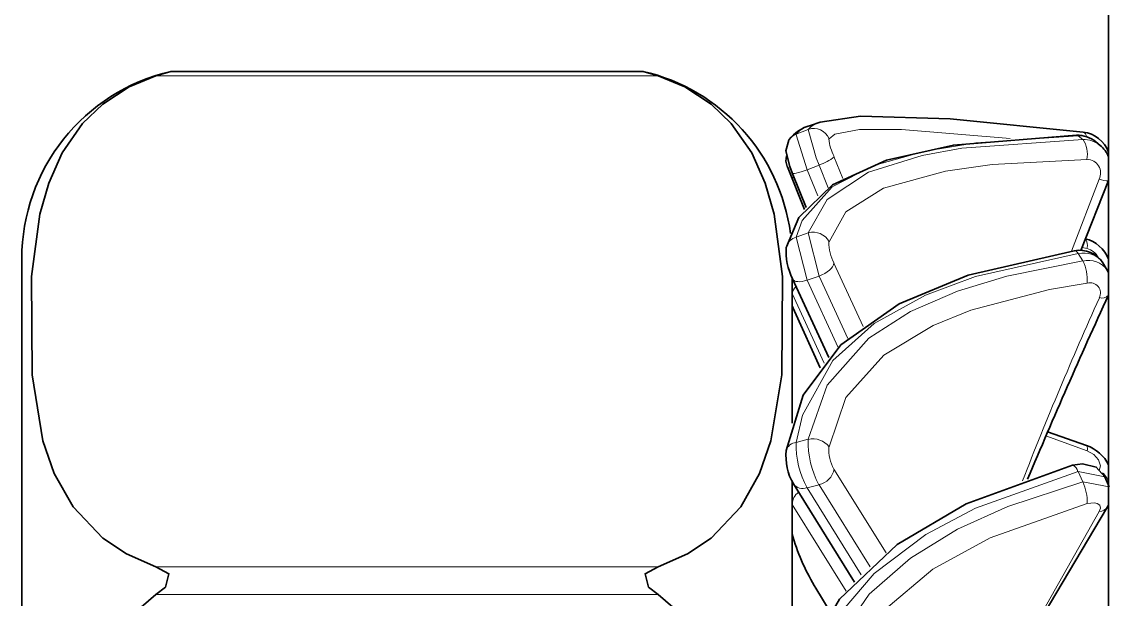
# Model space of a CAD drawing. Extents: x 218 to 1434, y 54 to 743.
# Drawn here: x 932.568 to 935.956, y 411.545 to 413.345 of the extents above; entities that cross this region are included whole.
import ezdxf

# ---------------------------------------------------------------- set-up
doc = ezdxf.new("R2010")
doc.units = 0

msp = doc.modelspace()

# ---------------------------------------------------------------- linework, layer by layer
at = {"color": 7, "lineweight": 35}
msp.add_line((935.9538, 430.9697), (935.9538, 410.0303), dxfattribs=at)
at = {"color": 7, "lineweight": 35, "ltscale": 0.001228}
for p, q in [((933.0327, 413.1903), (932.9855, 413.1769)), ((934.5035, 413.1903), (934.5507, 413.1769))]:
    msp.add_line(p, q, dxfattribs=at)
at = {"color": 7, "lineweight": 13, "ltscale": 0.039131}
for p, q in [((932.9855, 413.1769), (934.5507, 413.1769)), ((932.9855, 411.6469), (934.5507, 411.6469)), ((932.9855, 411.5603), (934.5507, 411.5603))]:
    msp.add_line(p, q, dxfattribs=at)
at = {"color": 7, "lineweight": 35, "ltscale": 0.036769}
msp.add_line((933.0327, 413.1903), (934.5035, 413.1903), dxfattribs=at)
at = {"color": 7, "lineweight": 35, "ltscale": 0.000807506}
msp.add_line((935.025, 413.022), (935.0557, 413.0323), dxfattribs=at)
at = {"color": 7, "lineweight": 13, "ltscale": 0.001005}
msp.add_line((934.9809, 412.9949), (935.0184, 413.0094), dxfattribs=at)
at = {"color": 7, "lineweight": 13, "ltscale": 0.000143408}
msp.add_line((935.8591, 412.9894), (935.8538, 412.9914), dxfattribs=at)
at = {"color": 7, "lineweight": 13, "ltscale": 0.00044777}
msp.add_line((935.8731, 412.9782), (935.8591, 412.9894), dxfattribs=at)
at = {"color": 7, "lineweight": 35, "ltscale": 0.000443024}
msp.add_line((935.9276, 412.9597), (935.9138, 412.9709), dxfattribs=at)
at = {"color": 7, "lineweight": 13, "ltscale": 0.000999441}
msp.add_line((935.0145, 412.8839), (935.0518, 412.8983), dxfattribs=at)
at = {"color": 7, "lineweight": 13, "ltscale": 0.001904}
msp.add_line((935.0518, 412.8983), (935.0804, 412.8278), dxfattribs=at)
at = {"color": 7, "lineweight": 13, "ltscale": 0.001851}
msp.add_line((935.0981, 412.9249), (935.126, 412.8563), dxfattribs=at)
at = {"color": 7, "lineweight": 13, "ltscale": 0.001018}
msp.add_line((934.9681, 412.8566), (934.9525, 412.8942), dxfattribs=at)
at = {"color": 7, "lineweight": 35, "ltscale": 0.003585}
msp.add_line((934.953, 412.893), (935.0068, 412.7601), dxfattribs=at)
at = {"color": 7, "lineweight": 13, "ltscale": 0.000184025}
msp.add_line((934.9726, 412.8625), (934.9681, 412.8566), dxfattribs=at)
at = {"color": 7, "lineweight": 35, "ltscale": 0.002905}
msp.add_line((935.0119, 412.7661), (934.9682, 412.8738), dxfattribs=at)
at = {"color": 7, "lineweight": 13, "ltscale": 0.002204}
msp.add_line((935.0477, 412.8022), (935.0145, 412.8839), dxfattribs=at)
at = {"color": 7, "lineweight": 13, "ltscale": 0.002593}
msp.add_line((935.0071, 412.7605), (934.9681, 412.8566), dxfattribs=at)
at = {"color": 7, "lineweight": 13, "ltscale": 0.006008}
msp.add_line((935.9249, 412.8543), (935.8386, 412.63), dxfattribs=at)
at = {"color": 7, "lineweight": 35, "ltscale": 0.005855}
msp.add_line((935.8675, 412.6326), (935.9537, 412.8503), dxfattribs=at)
at = {"color": 7, "lineweight": 13, "ltscale": 0.000991413}
msp.add_line((934.9809, 412.674), (935.0184, 412.6869), dxfattribs=at)
at = {"color": 7, "lineweight": 13, "ltscale": 0.003459}
msp.add_line((935.0145, 412.5397), (934.9809, 412.674), dxfattribs=at)
at = {"color": 7, "lineweight": 13, "ltscale": 0.003465}
msp.add_line((935.0184, 412.6869), (935.0518, 412.5524), dxfattribs=at)
at = {"color": 7, "lineweight": 13, "ltscale": 0.000405608}
msp.add_line((935.8712, 412.642), (935.8869, 412.6381), dxfattribs=at)
at = {"color": 7, "lineweight": 35, "ltscale": 0.11937}
msp.add_line((932.5681, 407.831), (932.5681, 412.6058), dxfattribs=at)
at = {"color": 7, "lineweight": 13, "ltscale": 0.00542}
msp.add_line((935.0981, 412.5924), (935.189, 412.3956), dxfattribs=at)
at = {"color": 7, "lineweight": 13, "ltscale": 0.000667858}
msp.add_line((935.8731, 412.5998), (935.8591, 412.6225), dxfattribs=at)
at = {"color": 7, "lineweight": 35, "ltscale": 0.000665206}
msp.add_line((935.9498, 412.5706), (935.9362, 412.5934), dxfattribs=at)
at = {"color": 7, "lineweight": 35, "ltscale": 0.000190466}
msp.add_line((935.9534, 412.5639), (935.9498, 412.5706), dxfattribs=at)
at = {"color": 7, "lineweight": 35, "ltscale": 0.011279}
msp.add_line((934.9681, 412.0946), (934.9681, 412.5458), dxfattribs=at)
at = {"color": 7, "lineweight": 35, "ltscale": 0.006752}
msp.add_line((935.0823, 412.2985), (934.9691, 412.5438), dxfattribs=at)
at = {"color": 7, "lineweight": 13, "ltscale": 0.000984608}
msp.add_line((935.0145, 412.5397), (935.0518, 412.5524), dxfattribs=at)
at = {"color": 7, "lineweight": 13, "ltscale": 0.005788}
msp.add_line((935.1115, 412.3295), (935.0145, 412.5397), dxfattribs=at)
at = {"color": 7, "lineweight": 13, "ltscale": 0.005365}
msp.add_line((935.0518, 412.5524), (935.1417, 412.3575), dxfattribs=at)
at = {"color": 7, "lineweight": 13, "ltscale": 0.005951}
msp.add_line((935.0679, 412.2815), (934.9681, 412.4977), dxfattribs=at)
at = {"color": 7, "lineweight": 35, "ltscale": 0.000448503}
msp.add_line((934.9752, 412.4431), (934.9681, 412.4596), dxfattribs=at)
at = {"color": 7, "lineweight": 35, "ltscale": 0.004863}
msp.add_line((934.9752, 412.4431), (935.0557, 412.2661), dxfattribs=at)
at = {"color": 7, "lineweight": 13, "ltscale": 0.003414}
msp.add_line((935.7584, 412.0545), (935.8869, 412.0082), dxfattribs=at)
at = {"color": 7, "lineweight": 35, "ltscale": 0.003206}
msp.add_line((935.7639, 412.0671), (935.8847, 412.0242), dxfattribs=at)
at = {"color": 7, "lineweight": 13, "ltscale": 0.000968563}
msp.add_line((934.9809, 412.0342), (935.0184, 412.044), dxfattribs=at)
at = {"color": 7, "lineweight": 13, "ltscale": 0.007681}
msp.add_line((935.0981, 411.9509), (935.2605, 411.69), dxfattribs=at)
at = {"color": 7, "lineweight": 13, "ltscale": 0.000863501}
msp.add_line((935.8731, 411.9114), (935.8591, 411.943), dxfattribs=at)
at = {"color": 7, "lineweight": 13, "ltscale": 0.002113}
msp.add_line((935.9421, 411.9271), (935.8591, 411.943), dxfattribs=at)
at = {"color": 7, "lineweight": 35, "ltscale": 0.000862543}
msp.add_line((935.9558, 411.8954), (935.9421, 411.9271), dxfattribs=at)
at = {"color": 7, "lineweight": 35, "ltscale": 0.01664}
msp.add_line((934.9681, 411.2461), (934.9681, 411.9117), dxfattribs=at)
at = {"color": 7, "lineweight": 35, "ltscale": 0.008998}
msp.add_line((935.162, 411.5991), (934.972, 411.9048), dxfattribs=at)
at = {"color": 7, "lineweight": 13, "ltscale": 0.00096147}
msp.add_line((935.0145, 411.8929), (935.0518, 411.9023), dxfattribs=at)
at = {"color": 7, "lineweight": 13, "ltscale": 0.008003}
msp.add_line((935.1835, 411.621), (935.0145, 411.8929), dxfattribs=at)
at = {"color": 7, "lineweight": 13, "ltscale": 0.007522}
msp.add_line((935.0518, 411.9023), (935.2106, 411.6467), dxfattribs=at)
at = {"color": 7, "lineweight": 13, "ltscale": 0.002106}
msp.add_line((935.8731, 411.9114), (935.9558, 411.8954), dxfattribs=at)
at = {"color": 7, "lineweight": 13, "ltscale": 0.007966}
msp.add_line((935.1365, 411.5706), (934.9681, 411.8411), dxfattribs=at)
at = {"color": 7, "lineweight": 35, "ltscale": 0.000195943}
msp.add_line((935.9501, 411.8329), (935.9538, 411.8398), dxfattribs=at)
at = {"color": 7, "lineweight": 35, "ltscale": 0.000258022}
msp.add_line((935.0419, 411.5796), (935.0366, 411.5884), dxfattribs=at)
at = {"color": 7, "lineweight": 35, "ltscale": 0.00215}
msp.add_line((935.0419, 411.5796), (935.0862, 411.5058), dxfattribs=at)
at = {"color": 7, "lineweight": 35}
for points in [[(932.9855, 413.1769), (932.9024, 413.1418), (932.8205, 413.088), (932.7577, 413.0276), (932.694, 412.9363), (932.652, 412.8421), (932.6246, 412.7453), (932.5986, 412.5515), (932.6006, 412.2444), (932.6342, 412.0394), (932.6695, 411.9373), (932.7283, 411.8333), (932.8204, 411.7359), (932.8939, 411.6866), (932.9855, 411.6469)], [(934.5507, 413.1769), (934.6338, 413.1418), (934.7157, 413.088), (934.7785, 413.0276), (934.8422, 412.9363), (934.8842, 412.8421), (934.9116, 412.7453), (934.9376, 412.5515), (934.9355, 412.2444), (934.902, 412.0394), (934.8667, 411.9373), (934.8079, 411.8333), (934.7158, 411.7359), (934.6423, 411.6866), (934.5507, 411.6469)], [(935.0557, 413.0323), (935.1804, 413.0504), (935.4603, 413.0421), (935.8746, 413.0011)], [(934.9575, 412.9763), (934.9485, 412.943), (934.9604, 412.8941), (934.9682, 412.8738)], [(935.8538, 412.9914), (935.4706, 412.9606), (935.2621, 412.9133), (935.094, 412.837), (934.9884, 412.7347), (934.9506, 412.644)], [(935.847, 412.6314), (935.5165, 412.5551), (935.3011, 412.4658), (935.1199, 412.3377), (935.0027, 412.1815), (934.9496, 412.0089)], [(935.8416, 411.963), (935.5104, 411.8426), (935.295, 411.7157), (935.1154, 411.5454), (935.0009, 411.3491), (934.9495, 411.1397)], [(935.9421, 411.9271), (935.9151, 411.9572), (935.8723, 411.9676), (935.8416, 411.963)], [(935.5845, 411.1616), (935.7502, 411.4957), (935.9501, 411.8329)], [(932.9855, 411.5603), (933.0159, 411.5832), (933.0264, 411.6247), (932.9855, 411.6469)], [(934.5507, 411.5603), (934.5203, 411.5832), (934.5098, 411.6247), (934.5507, 411.6469)], [(932.9855, 408.5004), (932.9024, 408.5707), (932.8205, 408.6781), (932.7577, 408.799), (932.694, 408.9815), (932.652, 409.17), (932.6246, 409.3636), (932.5986, 409.7512), (932.6006, 410.3653), (932.6342, 410.7753), (932.6695, 410.9796), (932.7546, 411.2546), (932.8204, 411.3824), (932.8939, 411.4809), (932.9855, 411.5603)], [(934.5507, 408.5004), (934.6338, 408.5707), (934.7157, 408.6781), (934.7785, 408.799), (934.8422, 408.9815), (934.8842, 409.17), (934.9116, 409.3636), (934.9376, 409.7512), (934.9355, 410.3653), (934.902, 410.7753), (934.8667, 410.9796), (934.7816, 411.2546), (934.7158, 411.3824), (934.6423, 411.4809), (934.5507, 411.5603)]]:
    msp.add_lwpolyline(points, dxfattribs=at)
at = {"color": 7, "lineweight": 13}
for points in [[(935.0184, 413.0094), (935.043, 412.9208), (935.0518, 412.8983)], [(935.0828, 412.9805), (935.1012, 412.9942), (935.1781, 413.0095), (935.3082, 413.0093), (935.6473, 412.981)], [(935.0145, 412.8839), (934.9804, 412.9923), (934.9809, 412.9949)], [(935.8591, 412.9894), (935.5397, 412.968), (935.3819, 412.9422), (935.2229, 412.897), (935.0926, 412.8303), (934.9988, 412.7253), (934.9809, 412.674)], [(935.0184, 412.6869), (935.0768, 412.7915), (935.2059, 412.8759), (935.3728, 412.9284), (935.4962, 412.9508), (935.8731, 412.9782)], [(935.0828, 412.6589), (935.1355, 412.753), (935.2524, 412.8267), (935.4454, 412.8798), (935.5907, 412.8999), (935.8869, 412.9161)], [(935.8591, 412.6225), (935.5391, 412.5507), (935.383, 412.4927), (935.2231, 412.4043), (935.0947, 412.2891), (935, 412.1186), (934.9809, 412.0342)], [(935.0184, 412.044), (935.0771, 412.2126), (935.2073, 412.3593), (935.3367, 412.4422), (935.4833, 412.5057), (935.6365, 412.5522), (935.8731, 412.5998)], [(935.0828, 412.0202), (935.1357, 412.1736), (935.2535, 412.306), (935.4074, 412.3988), (935.5247, 412.4458), (935.7701, 412.5103), (935.8869, 412.5308)], [(935.8869, 412.0082), (935.908, 411.9966), (935.9228, 411.9798), (935.9285, 411.9612), (935.9249, 411.9469)], [(935.8591, 411.943), (935.5387, 411.8292), (935.3842, 411.7468), (935.2237, 411.6257), (935.0964, 411.4767), (935.0009, 411.2612), (934.9809, 411.1527)], [(935.0184, 411.1582), (935.0772, 411.3702), (935.2078, 411.5617), (935.3363, 411.6736), (935.4836, 411.7641), (935.6394, 411.8349), (935.8731, 411.9114)], [(935.8869, 411.8438), (935.9094, 411.8462), (935.9183, 411.8441), (935.9262, 411.8381), (935.9284, 411.8293), (935.9249, 411.8191)], [(935.0828, 411.1415), (935.1359, 411.3357), (935.2538, 411.5108), (935.4063, 411.6387), (935.585, 411.7372), (935.8869, 411.8438)], [(935.9249, 411.8191), (935.6978, 411.4179), (935.5845, 411.1616)]]:
    msp.add_lwpolyline(points, dxfattribs=at)
at = {"color": 7, "lineweight": 35}
for centre, radius, start, end in [((933.1681, 412.6058), 0.6, 103.039, 180), ((934.3681, 412.6058), 0.6, 7.5795, 76.961), ((935.0577, 412.8997), 0.1264, 104.9642, 141.9971), ((935.8621, 412.9038), 0.0981, 20.9103, 82.659), ((935.8563, 412.9002), 0.0912, 50.8629, 91.5864), ((935.87, 412.8897), 0.0906, 22.3102, 50.5927), ((934.9999, 412.9137), 0.0513, 165.073, 202.3879), ((935.8546, 412.5653), 0.1069, 21.8497, 75.9437), ((935.1273, 412.6271), 0.1783, 174.9726, 207.7892), ((935.8641, 412.5468), 0.086, 32.9142, 101.4274), ((953.9524, 404.2472), 19.7981, 155.38716, 157.19749), ((935.8492, 411.9142), 0.1156, 25.0997, 72.1328), ((935.1241, 411.9921), 0.1755, 174.4955, 209.8714), ((935.6241, 411.9355), 0.6823, 195.945, 210.575)]:
    msp.add_arc(centre, radius, start, end, dxfattribs=at)
at = {"color": 7, "lineweight": 13}
for centre, radius, start, end in [((935.0739, 412.9592), 0.0751, 104.0401, 137.8869), ((935.0445, 412.9393), 0.0847, 103.2487, 138.865), ((935.0358, 412.962), 0.0506, 21.4875, 110.1563), ((935.8697, 412.9872), 0.0148, 358.9294, 76.057), ((934.9979, 412.9494), 0.0486, 110.5521, 144.7678), ((935.2324, 412.9962), 0.1512, 185.9931, 207.9867), ((935.8617, 412.9064), 0.083, 51.0885, 91.7535), ((935.8754, 412.8952), 0.083, 51.0681, 91.5636), ((935.8016, 412.932), 0.0861, 349.4467, 32.8705), ((935.0187, 413.0164), 0.122, 285.6721, 310.9839), ((935.886, 412.8737), 0.0428, 333.465, 88.7041), ((935.9476, 412.8967), 0.0474, 241.7139, 277.5041), ((934.9916, 412.6324), 0.0428, 104.4756, 164.2387), ((935.0341, 412.6344), 0.0548, 26.6875, 106.7205), ((935.2262, 412.6593), 0.144, 180.1841, 207.6047), ((935.8553, 412.6496), 0.0326, 339.9016, 37.4783), ((935.8453, 412.6172), 0.0146, 21.1468, 83.0407), ((935.8725, 412.5839), 0.0561, 28.9332, 75.0969), ((935.8771, 412.5505), 0.0735, 36.0574, 104.0275), ((935.8909, 412.5278), 0.0735, 36.0077, 103.8551), ((935.7617, 412.5422), 0.1257, 354.7755, 27.3225), ((935.8971, 412.5), 0.0315, 331.1531, 108.2987), ((934.9987, 412.4945), 0.031, 126.2587, 174.0932), ((935.9337, 412.5104), 0.0265, 251.0662, 317.6057), ((946.7567, 407.6013), 11.8815, 155.73208, 158.71406), ((934.9824, 411.999), 0.0347, 92.3479, 163.0655), ((935.2618, 412.0264), 0.2813, 178.4092, 208.3683), ((935.2982, 412.0353), 0.2804, 178.2165, 208.3558), ((935.0323, 411.98), 0.0652, 38.5208, 102.3339), ((935.2064, 412.0115), 0.1241, 175.9742, 209.2534), ((935.8701, 412.0151), 0.0177, 337.9251, 31.9083), ((935.039, 411.9621), 0.0608, 282.0761, 349.2556), ((935.8306, 411.9378), 0.0282, 10.2602, 66.3489), ((935.9044, 411.9001), 0.0498, 4.356, 52.7373), ((935.0173, 411.8391), 0.0494, 126.1068, 177.6286), ((935.0007, 411.9283), 0.0375, 219.3728, 291.3201), ((935.7399, 411.8478), 0.1475, 358.4666, 25.5163), ((935.9244, 411.8505), 0.0312, 270.8597, 325.6991), ((935.5981, 411.92), 0.6521, 194.9321, 210.5657)]:
    msp.add_arc(centre, radius, start, end, dxfattribs=at)
for centre, major_axis, ratio, start_param, end_param in [((935.0145, 412.8926), (0.0463, 0.0188), 0.161243, 3.03521, 4.647041), ((935.0518, 412.5774), (0.0454, 0.021), 0.464285, 4.501298, 6.029625), ((935.0145, 412.5647), (0.0454, 0.021), 0.464282, 3.141593, 4.50129)]:
    msp.add_ellipse(centre, major_axis=major_axis, ratio=ratio, start_param=start_param, end_param=end_param, dxfattribs=at)

doc.saveas('drawing.dxf')
